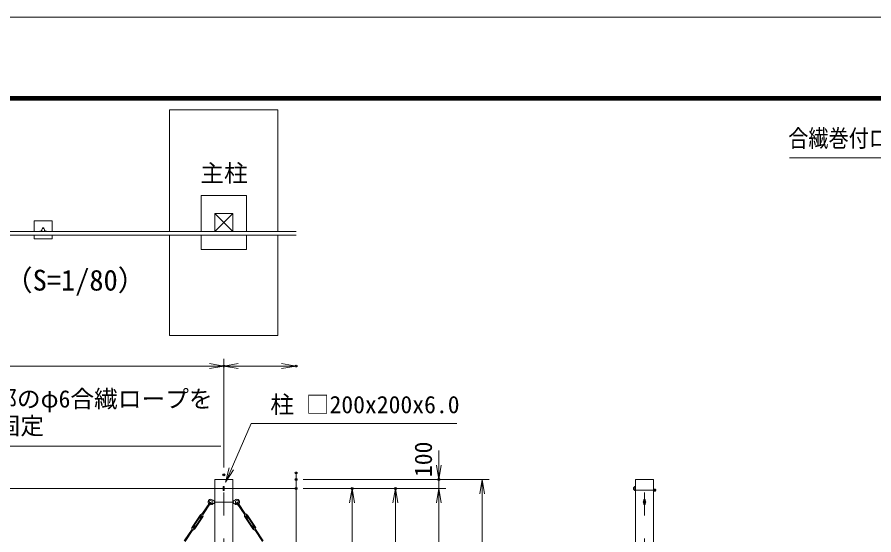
# Model space of a CAD drawing. Units: millimetres at full size; details may follow other scales. Extents: x -16800 to 16800, y -11880 to 11880.
# Drawn here: x -3958 to 5528, y 6144 to 11880 of the extents above; entities that cross this region are included whole.
import ezdxf
from ezdxf.enums import TextEntityAlignment as Align

# ---------------------------------------------------------------- set-up
doc = ezdxf.new("R2010")
doc.units = ezdxf.units.MM
doc.header["$LTSCALE"] = 40
doc.header["$PDMODE"] = 32
doc.header["$PDSIZE"] = 20
doc.linetypes.add('USER1', pattern=[50.8, 31.75, -6.35, 6.35, -6.35])
for name, color, linetype, lineweight in [('0-0_D-STR1', 1, 'Continuous', 18), ('0-1_D-BMK', 2, 'USER1', 13), ('0-2_D-STR3', 3, 'Continuous', 13), ('0-3_D-STR4', 7, 'Continuous', 18), ('0-6_D-STR-DIM', 7, 'Continuous', 13), ('0-7_0', 7, 'Continuous', 18), ('0-9_D-STR-TXT', 7, 'Continuous', 13), ('0-B_D-TTL-TXT', 7, 'Continuous', 13), ('0-C_D-TTL', 7, 'Continuous', 18)]:
    doc.layers.add(name, color=color, linetype=linetype, lineweight=lineweight)
doc.layers.add('0-8_Defpoints', color=253, linetype='Continuous')
doc.styles.add('ＭＳ ゴシック', font='')
doc.styles.get('ＭＳ ゴシック').set_extended_font_data('MS Gothic')

# ---------------------------------------------------------------- blocks, each defined once
blk = doc.blocks.new('_Open')
at = {"layer": '0-7_0'}
blk.add_line((-40, 6.67), (0, 0), dxfattribs=at)
blk.add_lwpolyline([(-40, -6.67), (0, 0), (-40, 0)], dxfattribs=at)

msp = doc.modelspace()

# ---------------------------------------------------------------- linework, layer by layer
at = {"layer": '0-0_D-STR1'}
for p, q in [((-1770.08, 9703.7), (-1570.08, 9503.7)), ((-1570.08, 9703.7), (-1770.08, 9503.7)), ((-13770.08, 9503.7), (-870.08, 9503.7)), ((-3706.58, 9505.7), (-3706.58, 9503.7)), ((-3690.55, 9503.7), (-3706.58, 9503.7)), ((-3694.83, 9507.2), (-3705.08, 9507.2)), ((-3664.51, 9543.7), (-3675.65, 9543.7)), ((-3666.01, 9539.2), (-3673.81, 9539.2)), ((-3649.61, 9503.7), (-3633.58, 9503.7)), ((-3645.34, 9507.2), (-3635.08, 9507.2)), ((-3633.58, 9505.7), (-3633.58, 9503.7)), ((-3633.58, 9505.7), (-3633.58, 9503.7)), ((-13770.08, 9463.7), (-870.08, 9463.7)), ((-1570.08, -512.48), (-1570.08, 6757.52))]:
    msp.add_line(p, q, dxfattribs=at)
for points in [[(-1770.08, 9703.7), (-1770.08, 9503.7), (-1570.08, 9503.7), (-1570.08, 9703.7)], [(2888.09, 6757.52), (3088.09, 6757.52), (3088.09, -3242.48), (2888.09, -3242.48)]]:
    msp.add_lwpolyline(points, close=True, dxfattribs=at)
msp.add_lwpolyline([(-1570.08, 6757.52), (-1770.08, 6757.52), (-1770.08, -512.48)], dxfattribs=at)
for centre, radius, start, end in [((-3705.08, 9505.7), 1.5, 90, 180), ((-3694.83, 9511.2), 4, 270, 348.8028), ((-3602.13, 9492.85), 90.5, 146.67148, 168.8028), ((-3690.55, 9506.2), 2.5, 270, 351.15527), ((-3605.08, 9492.9), 84, 147.4916, 171.15527), ((-3675.65, 9541.2), 2.5, 90, 146.67148), ((-3673.81, 9536.7), 2.5, 90, 147.4916), ((-3666.35, 9536.7), 2.5, 32.5084, 90), ((-3664.51, 9541.2), 2.5, 33.32852, 90), ((-3735.08, 9492.9), 84, 8.84473, 32.5084), ((-3738.04, 9492.85), 90.5, 11.1972, 33.32852), ((-3649.61, 9506.2), 2.5, 188.84473, 270), ((-3645.34, 9511.2), 4, 191.1972, 270), ((-3635.08, 9505.7), 1.5, 0, 90)]:
    msp.add_arc(centre, radius, start, end, dxfattribs=at)
at = {"layer": '0-1_D-BMK'}
for p, q in [((-1670.08, -3293.48), (-1670.08, 6808.52)), ((2988.09, -3293.48), (2988.09, 6808.52)), ((2888.09, 6640.52), (3110.59, 6640.52)), ((-1780.08, 6507.52), (-1560.08, 6507.52))]:
    msp.add_line(p, q, dxfattribs=at)
at = {"layer": '0-2_D-STR3'}
for p, q in [((-12888.4, 6657.52), (-870.08, 6657.52)), ((-1676.08, 6674.52), (-1676.08, 6640.52)), ((-1664.08, 6674.52), (-1664.08, 6640.52)), ((3088.09, 6651.47), (3088.09, 6629.57)), ((3088.09, 6651.47), (3097.29, 6651.47)), ((3088.09, 6646), (3097.29, 6646)), ((3098.09, 6651.47), (3098.09, 6629.57)), ((3098.09, 6651.47), (3107.29, 6651.47)), ((3098.09, 6649.14), (3098.09, 6631.9)), ((3098.09, 6646), (3107.29, 6646)), ((3108.09, 6649.14), (3108.09, 6631.9)), ((3108.09, 6646.52), (3112.14, 6646.52)), ((3108.09, 6645.57), (3113.09, 6645.57)), ((3113.09, 6645.57), (3112.14, 6646.52)), ((3112.14, 6646.52), (3112.14, 6634.52)), ((3113.09, 6645.57), (3113.09, 6635.47)), ((3088.09, 6635.05), (3097.29, 6635.05)), ((3088.09, 6629.57), (3097.29, 6629.57)), ((3098.09, 6635.05), (3107.29, 6635.05)), ((3098.09, 6629.57), (3107.29, 6629.57)), ((3108.09, 6634.52), (3112.14, 6634.52)), ((-1826.22, 6501.26), (-1911.36, 6372.94)), ((-1816.22, 6494.62), (-1901.36, 6366.3)), ((-1799.3, 6515.52), (-1799.3, 6499.52)), ((-1772.86, 6522.52), (-1780.41, 6522.03)), ((-1772.86, 6492.52), (-1780.41, 6493.01)), ((-1772.86, 6522.52), (-1772.86, 6492.52)), ((-1772.86, 6515.52), (-1770.08, 6515.52)), ((-1772.86, 6499.52), (-1770.08, 6499.52)), ((-1570.08, 6515.52), (-1567.3, 6515.52)), ((-1570.08, 6499.52), (-1567.3, 6499.52)), ((-1567.3, 6522.52), (-1567.3, 6492.52)), ((-1567.3, 6522.52), (-1559.75, 6522.03)), ((-1567.3, 6492.52), (-1559.75, 6493.01)), ((-1540.86, 6515.52), (-1540.86, 6499.52)), ((-1523.94, 6494.62), (-1438.75, 6366.33)), ((-1513.94, 6501.26), (-1428.75, 6372.97)), ((2981.84, 6483.77), (2981.84, 6531.27)), ((2994.34, 6483.77), (2994.34, 6531.27)), ((-1931.87, 6363.74), (-2021.43, 6228.75)), ((-1924.78, 6359.04), (-2014.35, 6224.05)), ((-1920.76, 6358.77), (-1939.01, 6331.27)), ((-1909.51, 6351.31), (-1922.01, 6359.6)), ((-1914.7, 6375.15), (-1920.4, 6369.57)), ((-1898.03, 6364.09), (-1914.7, 6375.15)), ((-1898.03, 6364.09), (-1900.95, 6356.66)), ((-1442.08, 6364.12), (-1425.42, 6375.18)), ((-1442.08, 6364.12), (-1439.16, 6356.7)), ((-1430.6, 6351.34), (-1418.1, 6359.64)), ((-1425.42, 6375.18), (-1419.71, 6369.61)), ((-1419.35, 6358.81), (-1401.1, 6331.32)), ((-1415.33, 6359.08), (-1325.72, 6224.12)), ((-1408.25, 6363.78), (-1318.64, 6228.82)), ((-1908.95, 6348.53), (-1998.52, 6213.54)), ((-1901.87, 6343.83), (-1991.43, 6208.84)), ((-1438.24, 6343.87), (-1348.63, 6208.91)), ((-1431.16, 6348.57), (-1341.54, 6213.61)), ((-2021.94, 6206.28), (-2107.08, 6077.96)), ((-2011.94, 6199.65), (-2097.08, 6071.32)), ((-2001.29, 6212.98), (-2013.79, 6221.28)), ((-1994.29, 6247.94), (-2012.54, 6220.45)), ((-2008.6, 6197.44), (-2002.9, 6203.01)), ((-1984.29, 6241.31), (-2002.54, 6213.81)), ((-1984.29, 6241.31), (-1994.29, 6247.94)), ((-1355.78, 6241.37), (-1345.78, 6248.01)), ((-1355.78, 6241.37), (-1337.52, 6213.88)), ((-1345.78, 6248.01), (-1327.53, 6220.52)), ((-1338.77, 6213.05), (-1326.28, 6221.35)), ((-1331.45, 6197.5), (-1337.16, 6203.08)), ((-1328.12, 6199.72), (-1242.93, 6071.42)), ((-1318.12, 6206.35), (-1232.93, 6078.06))]:
    msp.add_line(p, q, dxfattribs=at)
for points in [[(3108.09, 6635.47), (3113.09, 6635.47), (3112.14, 6634.52)], [(-1910.76, 6352.14), (-1929.01, 6324.64), (-1939.01, 6331.27)], [(-1429.35, 6352.17), (-1411.09, 6324.68), (-1401.1, 6331.32)], [(-2008.6, 6197.44), (-2025.27, 6208.49), (-2022.35, 6215.92)], [(-1331.45, 6197.5), (-1314.79, 6208.57), (-1317.71, 6215.99)]]:
    msp.add_lwpolyline(points, dxfattribs=at)
for centre, radius, start, end in [((-1670.08, 6674.52), 6, 0, 180), ((-1670.08, 6640.52), 6, 180, 0), ((2888.09, 6657.52), 23, 90, 270), ((2888.09, 6657.52), 11, 90, 270), ((3093.11, 6648.73), 5, 326.78843, 33.21157), ((3078.96, 6640.52), 19.14, 343.37369, 16.62631), ((3103.11, 6648.73), 5, 326.78843, 33.21157), ((3088.96, 6640.52), 19.14, 343.37369, 16.62631), ((3093.11, 6632.31), 5, 326.78843, 33.21157), ((3103.11, 6632.31), 5, 326.78843, 33.21157), ((-1814.86, 6507.52), 30, 40.33299, 224.89907), ((-1814.86, 6507.52), 17.5, 27.20289, 216.38499), ((-1821.22, 6497.94), 6, 326.43603, 146.43603), ((-1814.86, 6507.52), 30, 247.97299, 319.66701), ((-1814.86, 6507.52), 17.5, 256.48707, 332.79711), ((-1781.32, 6536), 14, 220.33299, 273.7314), ((-1781.32, 6479.04), 14, 86.2686, 139.66701), ((-1558.84, 6536), 14, 266.2686, 319.66701), ((-1558.84, 6479.04), 14, 40.33299, 93.7314), ((-1525.3, 6507.52), 30, 315.12128, 139.66701), ((-1525.3, 6507.52), 30, 220.33299, 292.04737), ((-1525.3, 6507.52), 17.5, 323.63537, 152.79711), ((-1525.3, 6507.52), 17.5, 207.20289, 283.53328), ((-1518.94, 6497.94), 6, 33.58433, 213.58433), ((2988.09, 6507.52), 15, 114.62432, 245.37568), ((2988.09, 6531.27), 6.25, 0, 180), ((2988.09, 6483.77), 6.25, 180, 0), ((2988.09, 6507.52), 15, 294.62432, 65.37568), ((-1923.12, 6357.93), 10.5, 90.31715, 146.43603), ((-1923.12, 6357.93), 2, 56.43603, 146.43603), ((-1923.2, 6372.43), 4, 270.31715, 314.33678), ((-1897.23, 6355.2), 4, 158.53528, 202.55492), ((-1442.88, 6355.23), 4, 337.46544, 21.48507), ((-1416.92, 6372.47), 4, 225.68358, 269.70321), ((-1417, 6357.97), 2, 33.58433, 123.58433), ((-1417, 6357.97), 10.5, 33.58433, 89.70321), ((-1910.62, 6349.64), 2, 326.43603, 56.43603), ((-1910.62, 6349.64), 10.5, 326.43603, 22.55492), ((-1429.49, 6349.67), 10.5, 157.46544, 213.58433), ((-1429.49, 6349.67), 2, 123.58433, 213.58433), ((-2012.68, 6222.94), 10.5, 146.43603, 202.55492), ((-2026.07, 6217.38), 4, 338.53528, 22.55492), ((-2012.68, 6222.94), 2, 146.43603, 236.43603), ((-2000.1, 6200.15), 4, 90.31715, 134.33678), ((-2000.18, 6214.65), 2, 236.43603, 326.43603), ((-2000.18, 6214.65), 10.5, 270.31715, 326.43603), ((-1339.88, 6214.72), 10.5, 213.58433, 269.70321), ((-1339.88, 6214.72), 2, 213.58433, 303.58433), ((-1339.95, 6200.22), 4, 45.68358, 89.70321), ((-1327.38, 6223.01), 2, 303.58433, 33.58433), ((-1327.38, 6223.01), 10.5, 337.46544, 33.58433), ((-1313.99, 6217.46), 4, 157.46544, 201.48507)]:
    msp.add_arc(centre, radius, start, end, dxfattribs=at)
at = {"layer": '0-3_D-STR4'}
for p, q in [((-2270.08, 10853.7), (-2270.08, 9503.7)), ((-1070.08, 10853.7), (-2270.08, 10853.7)), ((-1070.08, 9503.7), (-1070.08, 10853.7)), ((-1920.08, 9903.7), (-1920.08, 9503.7)), ((-1420.08, 9903.7), (-1920.08, 9903.7)), ((-1420.08, 9503.7), (-1420.08, 9903.7)), ((-3770.08, 9463.7), (-3770.08, 9423.7)), ((-2270.08, 9463.7), (-2270.08, 8353.7)), ((-1920.08, 9463.7), (-1920.08, 9303.7))]:
    msp.add_line(p, q, dxfattribs=at)
for points in [[(-3570.08, 9503.7), (-3570.08, 9623.7), (-3770.08, 9623.7), (-3770.08, 9503.7)], [(-3770.08, 9423.7), (-3570.08, 9423.7), (-3570.08, 9463.7)], [(-2270.08, 8353.7), (-1070.08, 8353.7), (-1070.08, 9463.7)], [(-1920.08, 9303.7), (-1420.08, 9303.7), (-1420.08, 9463.7)]]:
    msp.add_lwpolyline(points, dxfattribs=at)
at = {"layer": '0-6_D-STR-DIM'}
for p, q in [((-1670.08, 6888.52), (-1670.08, 8094.14)), ((-1670.08, 6888.52), (-1670.08, 8094.14)), ((-7670.08, 8014.14), (-1670.08, 8014.14)), ((-1670.08, 8014.14), (-870.08, 8014.14)), ((709.92, 6917.52), (709.92, 7077.52)), ((-870.08, 3133.83), (-870.08, 6829.93)), ((-790.08, 6757.52), (789.92, 6757.52)), ((-790.08, 6757.52), (1269.87, 6757.52)), ((709.92, 6657.52), (709.92, 6757.52)), ((1189.87, 6757.52), (1189.87, -3242.48)), ((-790.08, 6657.52), (-170.08, 6657.52)), ((-790.08, 6657.52), (309.92, 6657.52)), ((-790.08, 6657.52), (789.92, 6657.52)), ((-790.08, 6657.52), (789.92, 6657.52)), ((-250.08, 4867.52), (-250.08, 6657.52)), ((229.92, -487.48), (229.92, 6657.52)), ((709.92, 6657.52), (709.92, -2342.48)), ((709.92, 6497.52), (709.92, 6337.52))]:
    msp.add_line(p, q, dxfattribs=at)
at = {"layer": '0-8_Defpoints'}
for p in [(-1670.08, 8014.14), (-870.08, 8014.14), (-870.08, 6829.93), (-1670.08, 6808.52), (-870.08, 6757.52), (709.92, 6757.52), (-870.08, 6657.52), (-250.08, 6657.52), (229.92, 6657.52)]:
    msp.add_point(p, dxfattribs=at)
at = {"layer": '0-9_D-STR-TXT'}
for points in [[(4594.99, 10319.87), (6389.54, 10319.87), (6482.3, 9767.78)], [(908.78, 7379), (-1367, 7379), (-1648.94, 6731.05)], [(-1704.27, 7128.16), (-7572.94, 7128.16), (-7316.67, 6659.28)]]:
    msp.add_lwpolyline(points, dxfattribs=at)
at = {"layer": '0-C_D-TTL', "color": 2}
msp.add_lwpolyline([(-16800, 11880), (16800, 11880), (16800, -11880), (-16800, -11880)], close=True, dxfattribs=at)
at = {"layer": '0-C_D-TTL'}
for points in [[(-15720, 11000), (15720, 11000), (15720, -11000), (-15720, -11000)], [(-15710, 10990), (15710, 10990), (15710, -10990), (-15710, -10990)], [(-15700, 10980), (15700, 10980), (15700, -10980), (-15700, -10980)], [(-15690, 10970), (15690, 10970), (15690, -10970), (-15690, -10970)], [(-15680, 10960), (15680, 10960), (15680, -10960), (-15680, -10960)]]:
    msp.add_lwpolyline(points, close=True, dxfattribs=at)

# ---------------------------------------------------------------- block references
at = {"layer": '0-6_D-STR-DIM', "xscale": 4, "yscale": 4}
for p in [(-1670.08, 8014.14), (-870.08, 8014.14)]:
    msp.add_blockref('_Open', p, dxfattribs=at)
for p, rotation in [((-1670.08, 8014.14), 180), ((709.92, 6757.52), 270), ((1189.87, 6757.52), 90), ((-250.08, 6657.52), 90), ((229.92, 6657.52), 90), ((709.92, 6657.52), 90), ((709.92, 6657.52), 90)]:
    msp.add_blockref('_Open', p, dxfattribs=dict(at, rotation=rotation))
at = {"layer": '0-9_D-STR-TXT', "xscale": 4, "yscale": 4, "rotation": 246.48485}
msp.add_blockref('_Open', (-1649.73, 6729.22), dxfattribs=at)

# ---------------------------------------------------------------- texts
at = {"layer": '0-6_D-STR-DIM', "style": 'ＭＳ ゴシック'}
msp.add_text('100', height=192.4, rotation=90, dxfattribs=at).set_placement((692.46, 6784.26), align=Align.BOTTOM_LEFT)
at = {"layer": '0-9_D-STR-TXT', "style": 'ＭＳ ゴシック', "width": 0.85}
msp.add_text('合繊巻付ロープ', height=192.4, dxfattribs=at).set_placement((4579.76, 10383.92), align=Align.BOTTOM_LEFT)
at = {"layer": '0-9_D-STR-TXT', "style": 'ＭＳ ゴシック'}
for s, p in [('主柱', (-1929.98, 9996.95)), ('めっき鋼ヨリ線とネット端部のφ6合繊ロープを', (-7372.29, 7496.56)), ('柱 □200x200x6.0', (-1155.18, 7433.4)), ('φ4合繊ロープにて巻付けて固定', (-7401.73, 7198.3))]:
    msp.add_text(s, height=192.4, dxfattribs=at).set_placement(p, align=Align.BOTTOM_LEFT)
at = {"layer": '0-B_D-TTL-TXT', "style": 'ＭＳ ゴシック'}
msp.add_text('（S=1/80）', height=230.8, dxfattribs=at).set_placement((-4101.27, 8780.82), align=Align.BOTTOM_LEFT)

doc.saveas('drawing.dxf')
